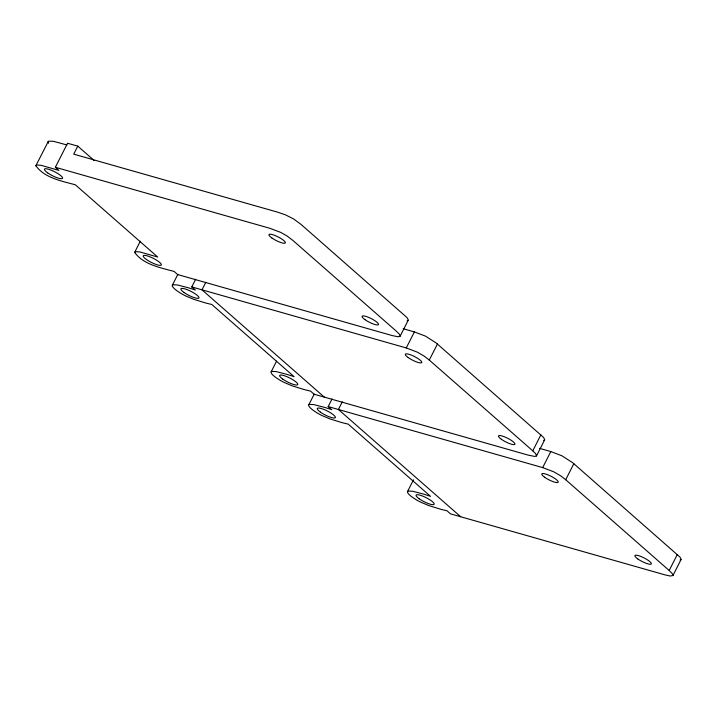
<?xml version="1.0" encoding="UTF-8"?>
<svg xmlns="http://www.w3.org/2000/svg" width="717" height="717" viewBox="0 0 717 717"><rect width="100%" height="100%" fill="white"/><g stroke="black" fill="none" stroke-linecap="round" stroke-linejoin="round"><path stroke-width="1.08" d="M140.299 241.244L134.635 252.402C143.328 264.528 160.303 267.665 174.106 271.438L177.664 274.548L392.154 335.565L398.213 336.802L400.203 336.013L399.459 334.328L396.358 331.191L292.877 240.419L286.908 235.893L280.67 232.38L269.843 228.293L55.361 167.276L67.559 143.23L77.777 146.134L94.079 160.438M400.032 336.39L408.332 319.979L406.969 317.55L301.006 224.385L293.585 218.954L285.563 214.894L277.981 212.259L73.708 154.146L77.777 146.134M134.635 252.402L135.746 251.631L139.887 251.963L157.695 257.036L75.33 184.789C61.519 181.016 44.544 177.888 35.85 165.761L48.406 141.204L53.309 141.267L66.968 144.977M172.43 285.07L177.798 274.494M191.78 286.925L406.261 347.942L417.375 352.172L424.321 356.215L429.286 360.068L532.776 450.841L535.491 453.511L536.603 455.743L534.828 456.46L528.563 455.223L314.082 394.207L310.524 391.088L308.238 390.577A94.519 21.098 26.9 0 1 304.125 389.546L292.5 385.952L284.317 382.519A15.156 3.388 26.9 0 1 278.958 379.571L275.973 377.59A16.348 3.648 26.9 0 1 271.931 374.05L271.107 372.688A15.156 3.388 26.9 0 1 271.662 371.415L276.108 371.576L286.773 374.328A94.519 21.098 26.9 0 1 291.371 375.78L294.113 376.694L211.739 304.438L209.454 303.927A94.519 21.098 26.9 0 1 205.34 302.897L193.715 299.303L185.542 295.879A15.156 3.388 26.9 0 1 180.173 292.921L177.189 290.95A16.348 3.648 26.9 0 1 173.147 287.4L172.322 286.038A15.156 3.388 26.9 0 1 172.878 284.774L177.323 284.936L187.988 287.678A94.519 21.098 26.9 0 1 192.586 289.13L195.329 290.044L191.78 286.925L195.678 279.236M205.815 282.292L201.988 289.838L324.29 397.11M271.214 371.72L276.583 361.135M308.848 404.729L314.216 394.144M328.189 406.584L542.679 467.601L553.784 471.822L560.739 475.873L565.704 479.727L669.194 570.499L672.456 573.86L673.021 575.393L670.35 576.056L664.982 574.873L450.491 513.856L446.942 510.737L444.657 510.226A94.519 21.098 26.9 0 1 440.534 509.195L428.909 505.602L420.736 502.178A15.156 3.388 26.9 0 1 415.376 499.229L412.392 497.248A16.348 3.648 26.9 0 1 408.349 493.699L407.516 492.337A15.156 3.388 26.9 0 1 408.081 491.073L412.526 491.235L423.191 493.977A94.519 21.098 26.9 0 1 427.789 495.429L430.532 496.343L348.157 424.097L345.872 423.586A94.519 21.098 26.9 0 1 341.749 422.555L330.125 418.961L321.951 415.528A15.156 3.388 26.9 0 1 316.591 412.58L313.607 410.599A16.348 3.648 26.9 0 1 309.565 407.059L308.731 405.688A15.156 3.388 26.9 0 1 309.296 404.424L313.741 404.585L324.407 407.337A94.519 21.098 26.9 0 1 329.004 408.78L331.747 409.703L328.189 406.584L332.096 398.885M342.305 401.798L338.406 409.488L460.708 516.769M406.261 347.942L414.399 331.917L425.504 336.139L436.232 343.022L543.629 437.478L544.732 439.709L536.424 456.066M429.286 360.068L437.424 344.035M407.632 491.369L413.485 479.834M532.776 450.841L540.914 434.807M542.679 467.601L550.808 451.567L561.922 455.797L572.641 462.68L680.048 557.136L681.15 559.368L672.842 575.715M565.704 479.727L573.842 463.693M669.194 570.499L677.323 554.465M35.85 165.761L36.961 164.991L41.102 165.313L58.911 170.395L55.361 167.276M408.161 320.356L407.157 320.75M544.562 440.032L543.674 440.39M680.98 559.681L680.092 560.04M403.223 328.736L414.399 331.917M539.641 448.385L550.808 451.567M48.613 143.283L48.048 141.715M320.436 412.141A10.146 2.268 26.9 0 0 335.287 417.742A10.146 2.268 26.9 0 0 323.277 409.192A10.146 2.268 26.9 0 0 320.436 412.141M419.221 498.79A10.146 2.268 26.9 0 0 434.072 504.383A10.146 2.268 26.9 0 0 422.053 495.841A10.146 2.268 26.9 0 0 419.221 498.79M544.624 477.235A9.222 2.061 26.9 0 0 558.122 482.326A9.222 2.061 26.9 0 0 547.196 474.555A9.222 2.061 26.9 0 0 544.624 477.235M637.763 558.928A9.222 2.061 26.9 0 0 651.26 564.019A9.222 2.061 26.9 0 0 640.335 556.249A9.222 2.061 26.9 0 0 637.763 558.928M184.018 292.491A10.146 2.268 26.9 0 0 198.869 298.084A10.146 2.268 26.9 0 0 186.859 289.543A10.146 2.268 26.9 0 0 184.018 292.491M282.803 379.132A10.146 2.268 26.9 0 0 297.654 384.733A10.146 2.268 26.9 0 0 285.644 376.183A10.146 2.268 26.9 0 0 282.803 379.132M408.206 357.586A9.222 2.061 26.9 0 0 421.704 362.677A9.222 2.061 26.9 0 0 410.787 354.897A9.222 2.061 26.9 0 0 408.206 357.586M501.344 439.279A9.222 2.061 26.9 0 0 514.842 444.37A9.222 2.061 26.9 0 0 503.926 436.599A9.222 2.061 26.9 0 0 501.344 439.279M47.672 172.887A10.146 2.268 26.9 0 0 62.469 178.416A10.146 2.268 26.9 0 0 50.36 169.857A10.146 2.268 26.9 0 0 47.672 172.887M146.456 259.527A10.146 2.268 26.9 0 0 161.253 265.066A10.146 2.268 26.9 0 0 149.145 256.498A10.146 2.268 26.9 0 0 146.456 259.527M271.851 237.972A9.222 2.061 26.9 0 0 285.303 243A9.222 2.061 26.9 0 0 274.288 235.221A9.222 2.061 26.9 0 0 271.851 237.972M364.989 319.665A9.222 2.061 26.9 0 0 378.442 324.702A9.222 2.061 26.9 0 0 367.427 316.914A9.222 2.061 26.9 0 0 364.989 319.665"/></g></svg>
